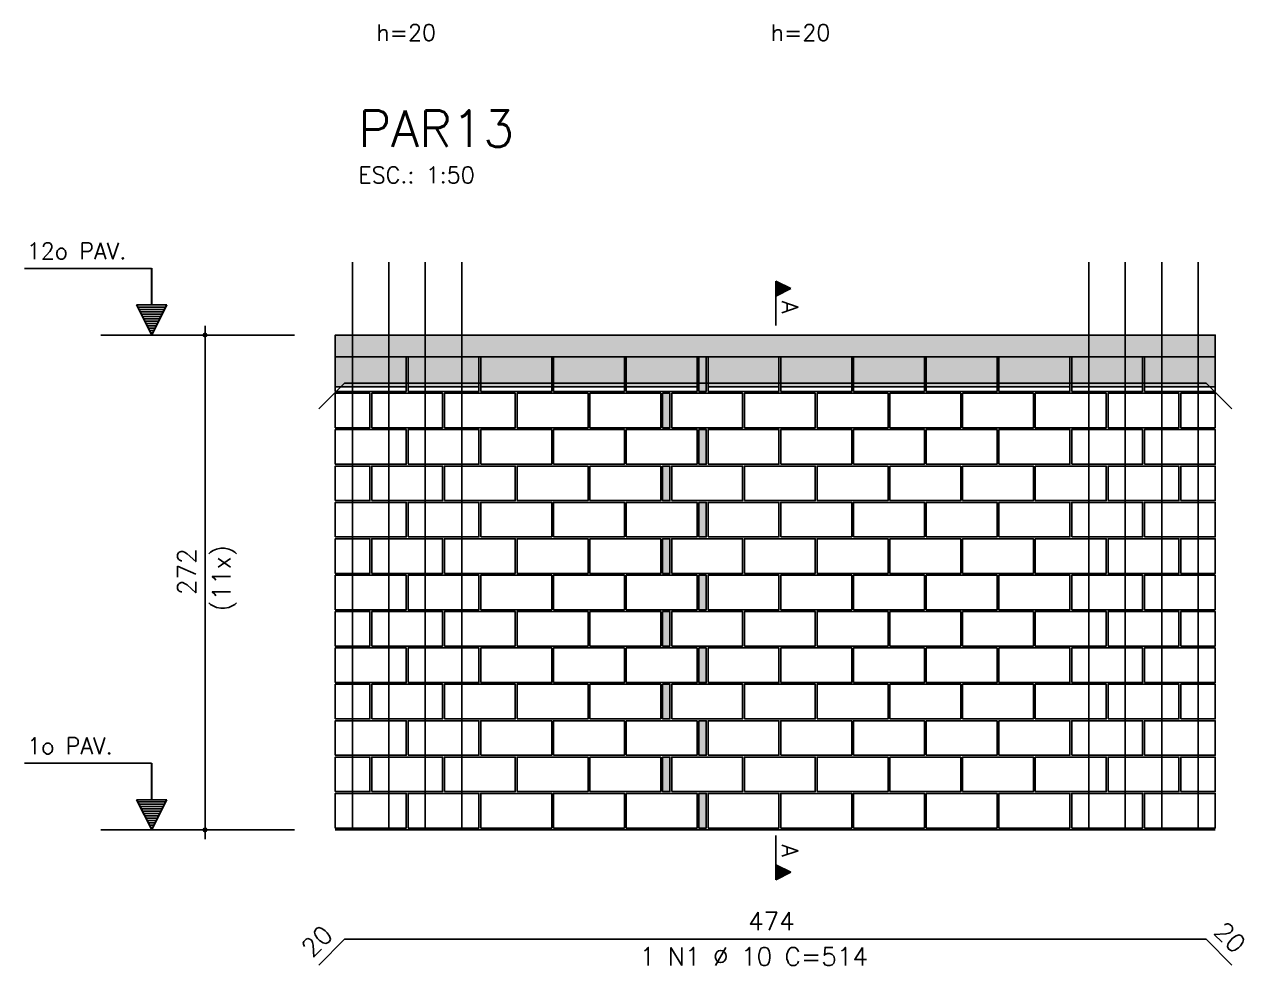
# Model space of a CAD drawing. Extents: x -2 to 121, y -2 to 61.
# Drawn here: x 69.35 to 82.76, y 9.56 to 19.91 of the extents above; entities that cross this region are included whole.
import ezdxf

# ---------------------------------------------------------------- set-up
doc = ezdxf.new("R2010")
doc.units = 0
doc.header["$MEASUREMENT"] = 0
doc.linetypes.add('ESTILO_TQS_0001', pattern=[0.45, 0.3, -0.15])
for name, color, linetype in [('PENA_01', 1, 'CONTINUOUS'), ('PENA_02', 2, 'CONTINUOUS'), ('PENA_03', 3, 'CONTINUOUS'), ('PENA_05', 5, 'CONTINUOUS'), ('PENA_06', 6, 'CONTINUOUS'), ('PENA_09', 254, 'CONTINUOUS'), ('PENA_11', 252, 'CONTINUOUS'), ('PENA_25', 210, 'CONTINUOUS')]:
    doc.layers.add(name, color=color, linetype=linetype)
doc.styles.get("Standard").update_dxf_attribs({"font": 'ROMANS.SHX'})

msp = doc.modelspace()

# ---------------------------------------------------------------- linework, layer by layer
at = {"layer": 'PENA_01', "linetype": 'Continuous'}
for p, q in [((70.187885, 16.492047), (72.318749, 16.492047)), ((70.187885, 11.052047), (72.318749, 11.052047))]:
    msp.add_line(p, q, dxfattribs=at)
at = {"layer": 'PENA_02', "linetype": 'ESTILO_TQS_0001'}
for p, q in [((72.766947, 15.922047), (73.546947, 15.922047)), ((73.566947, 15.922047), (74.346947, 15.922047)), ((74.366947, 15.922047), (75.146947, 15.922047)), ((75.166947, 15.922047), (75.946947, 15.922047)), ((75.966947, 15.922047), (76.746947, 15.922047)), ((76.866947, 15.922047), (77.646947, 15.922047)), ((77.666947, 15.922047), (78.446947, 15.922047)), ((78.466947, 15.922047), (79.246947, 15.922047)), ((79.266947, 15.922047), (80.046947, 15.922047)), ((80.066947, 15.922047), (80.846947, 15.922047)), ((80.866947, 15.922047), (81.646947, 15.922047)), ((81.666947, 15.922047), (82.446947, 15.922047))]:
    msp.add_line(p, q, dxfattribs=at)
at = {"layer": 'PENA_02', "linetype": 'Continuous'}
msp.add_line((72.766947, 11.052047), (82.446947, 11.052047), dxfattribs=at)
for points in [[(72.766241, 16.252047), (82.446947, 16.252047), (82.446947, 16.492047), (72.766241, 16.492047), (72.766241, 16.252047)], [(72.766947, 15.872047), (73.546947, 15.872047), (73.546947, 16.252047), (72.766947, 16.252047), (72.766947, 15.872047)], [(73.566947, 15.872047), (74.346947, 15.872047), (74.346947, 16.252047), (73.566947, 16.252047), (73.566947, 15.872047)], [(74.366947, 15.872047), (75.146947, 15.872047), (75.146947, 16.252047), (74.366947, 16.252047), (74.366947, 15.872047)], [(75.166947, 15.872047), (75.946947, 15.872047), (75.946947, 16.252047), (75.166947, 16.252047), (75.166947, 15.872047)], [(75.966947, 15.872047), (76.746947, 15.872047), (76.746947, 16.252047), (75.966947, 16.252047), (75.966947, 15.872047)], [(76.766947, 15.872047), (76.846947, 15.872047), (76.846947, 16.252047), (76.766947, 16.252047), (76.766947, 15.872047)], [(76.866947, 15.872047), (77.646947, 15.872047), (77.646947, 16.252047), (76.866947, 16.252047), (76.866947, 15.872047)], [(77.666947, 15.872047), (78.446947, 15.872047), (78.446947, 16.252047), (77.666947, 16.252047), (77.666947, 15.872047)], [(78.466947, 15.872047), (79.246947, 15.872047), (79.246947, 16.252047), (78.466947, 16.252047), (78.466947, 15.872047)], [(79.266947, 15.872047), (80.046947, 15.872047), (80.046947, 16.252047), (79.266947, 16.252047), (79.266947, 15.872047)], [(80.066947, 15.872047), (80.846947, 15.872047), (80.846947, 16.252047), (80.066947, 16.252047), (80.066947, 15.872047)], [(80.866947, 15.872047), (81.646947, 15.872047), (81.646947, 16.252047), (80.866947, 16.252047), (80.866947, 15.872047)], [(81.666947, 15.872047), (82.446947, 15.872047), (82.446947, 16.252047), (81.666947, 16.252047), (81.666947, 15.872047)], [(72.766947, 15.472047), (73.146947, 15.472047), (73.146947, 15.852047), (72.766947, 15.852047), (72.766947, 15.472047)], [(73.166947, 15.472047), (73.946947, 15.472047), (73.946947, 15.852047), (73.166947, 15.852047), (73.166947, 15.472047)], [(73.966947, 15.472047), (74.746947, 15.472047), (74.746947, 15.852047), (73.966947, 15.852047), (73.966947, 15.472047)], [(74.766947, 15.472047), (75.546947, 15.472047), (75.546947, 15.852047), (74.766947, 15.852047), (74.766947, 15.472047)], [(75.566947, 15.472047), (76.346947, 15.472047), (76.346947, 15.852047), (75.566947, 15.852047), (75.566947, 15.472047)], [(76.366947, 15.472047), (76.446947, 15.472047), (76.446947, 15.852047), (76.366947, 15.852047), (76.366947, 15.472047)], [(76.466947, 15.472047), (77.246947, 15.472047), (77.246947, 15.852047), (76.466947, 15.852047), (76.466947, 15.472047)], [(77.266947, 15.472047), (78.046947, 15.472047), (78.046947, 15.852047), (77.266947, 15.852047), (77.266947, 15.472047)], [(78.066947, 15.472047), (78.846947, 15.472047), (78.846947, 15.852047), (78.066947, 15.852047), (78.066947, 15.472047)], [(78.866947, 15.472047), (79.646947, 15.472047), (79.646947, 15.852047), (78.866947, 15.852047), (78.866947, 15.472047)], [(79.666947, 15.472047), (80.446947, 15.472047), (80.446947, 15.852047), (79.666947, 15.852047), (79.666947, 15.472047)], [(80.466947, 15.472047), (81.246947, 15.472047), (81.246947, 15.852047), (80.466947, 15.852047), (80.466947, 15.472047)], [(81.266947, 15.472047), (82.046947, 15.472047), (82.046947, 15.852047), (81.266947, 15.852047), (81.266947, 15.472047)], [(82.066947, 15.472047), (82.446947, 15.472047), (82.446947, 15.852047), (82.066947, 15.852047), (82.066947, 15.472047)], [(72.766947, 15.072047), (73.546947, 15.072047), (73.546947, 15.452047), (72.766947, 15.452047), (72.766947, 15.072047)], [(73.566947, 15.072047), (74.346947, 15.072047), (74.346947, 15.452047), (73.566947, 15.452047), (73.566947, 15.072047)], [(74.366947, 15.072047), (75.146947, 15.072047), (75.146947, 15.452047), (74.366947, 15.452047), (74.366947, 15.072047)], [(75.166947, 15.072047), (75.946947, 15.072047), (75.946947, 15.452047), (75.166947, 15.452047), (75.166947, 15.072047)], [(75.966947, 15.072047), (76.746947, 15.072047), (76.746947, 15.452047), (75.966947, 15.452047), (75.966947, 15.072047)], [(76.766947, 15.072047), (76.846947, 15.072047), (76.846947, 15.452047), (76.766947, 15.452047), (76.766947, 15.072047)], [(76.866947, 15.072047), (77.646947, 15.072047), (77.646947, 15.452047), (76.866947, 15.452047), (76.866947, 15.072047)], [(77.666947, 15.072047), (78.446947, 15.072047), (78.446947, 15.452047), (77.666947, 15.452047), (77.666947, 15.072047)], [(78.466947, 15.072047), (79.246947, 15.072047), (79.246947, 15.452047), (78.466947, 15.452047), (78.466947, 15.072047)], [(79.266947, 15.072047), (80.046947, 15.072047), (80.046947, 15.452047), (79.266947, 15.452047), (79.266947, 15.072047)], [(80.066947, 15.072047), (80.846947, 15.072047), (80.846947, 15.452047), (80.066947, 15.452047), (80.066947, 15.072047)], [(80.866947, 15.072047), (81.646947, 15.072047), (81.646947, 15.452047), (80.866947, 15.452047), (80.866947, 15.072047)], [(81.666947, 15.072047), (82.446947, 15.072047), (82.446947, 15.452047), (81.666947, 15.452047), (81.666947, 15.072047)], [(72.766947, 14.672047), (73.146947, 14.672047), (73.146947, 15.052047), (72.766947, 15.052047), (72.766947, 14.672047)], [(73.166947, 14.672047), (73.946947, 14.672047), (73.946947, 15.052047), (73.166947, 15.052047), (73.166947, 14.672047)], [(73.966947, 14.672047), (74.746947, 14.672047), (74.746947, 15.052047), (73.966947, 15.052047), (73.966947, 14.672047)], [(74.766947, 14.672047), (75.546947, 14.672047), (75.546947, 15.052047), (74.766947, 15.052047), (74.766947, 14.672047)], [(75.566947, 14.672047), (76.346947, 14.672047), (76.346947, 15.052047), (75.566947, 15.052047), (75.566947, 14.672047)], [(76.366947, 14.672047), (76.446947, 14.672047), (76.446947, 15.052047), (76.366947, 15.052047), (76.366947, 14.672047)], [(76.466947, 14.672047), (77.246947, 14.672047), (77.246947, 15.052047), (76.466947, 15.052047), (76.466947, 14.672047)], [(77.266947, 14.672047), (78.046947, 14.672047), (78.046947, 15.052047), (77.266947, 15.052047), (77.266947, 14.672047)], [(78.066947, 14.672047), (78.846947, 14.672047), (78.846947, 15.052047), (78.066947, 15.052047), (78.066947, 14.672047)], [(78.866947, 14.672047), (79.646947, 14.672047), (79.646947, 15.052047), (78.866947, 15.052047), (78.866947, 14.672047)], [(79.666947, 14.672047), (80.446947, 14.672047), (80.446947, 15.052047), (79.666947, 15.052047), (79.666947, 14.672047)], [(80.466947, 14.672047), (81.246947, 14.672047), (81.246947, 15.052047), (80.466947, 15.052047), (80.466947, 14.672047)], [(81.266947, 14.672047), (82.046947, 14.672047), (82.046947, 15.052047), (81.266947, 15.052047), (81.266947, 14.672047)], [(82.066947, 14.672047), (82.446947, 14.672047), (82.446947, 15.052047), (82.066947, 15.052047), (82.066947, 14.672047)], [(72.766947, 14.272047), (73.546947, 14.272047), (73.546947, 14.652047), (72.766947, 14.652047), (72.766947, 14.272047)], [(73.566947, 14.272047), (74.346947, 14.272047), (74.346947, 14.652047), (73.566947, 14.652047), (73.566947, 14.272047)], [(74.366947, 14.272047), (75.146947, 14.272047), (75.146947, 14.652047), (74.366947, 14.652047), (74.366947, 14.272047)], [(75.166947, 14.272047), (75.946947, 14.272047), (75.946947, 14.652047), (75.166947, 14.652047), (75.166947, 14.272047)], [(75.966947, 14.272047), (76.746947, 14.272047), (76.746947, 14.652047), (75.966947, 14.652047), (75.966947, 14.272047)], [(76.766947, 14.272047), (76.846947, 14.272047), (76.846947, 14.652047), (76.766947, 14.652047), (76.766947, 14.272047)], [(76.866947, 14.272047), (77.646947, 14.272047), (77.646947, 14.652047), (76.866947, 14.652047), (76.866947, 14.272047)], [(77.666947, 14.272047), (78.446947, 14.272047), (78.446947, 14.652047), (77.666947, 14.652047), (77.666947, 14.272047)], [(78.466947, 14.272047), (79.246947, 14.272047), (79.246947, 14.652047), (78.466947, 14.652047), (78.466947, 14.272047)], [(79.266947, 14.272047), (80.046947, 14.272047), (80.046947, 14.652047), (79.266947, 14.652047), (79.266947, 14.272047)], [(80.066947, 14.272047), (80.846947, 14.272047), (80.846947, 14.652047), (80.066947, 14.652047), (80.066947, 14.272047)], [(80.866947, 14.272047), (81.646947, 14.272047), (81.646947, 14.652047), (80.866947, 14.652047), (80.866947, 14.272047)], [(81.666947, 14.272047), (82.446947, 14.272047), (82.446947, 14.652047), (81.666947, 14.652047), (81.666947, 14.272047)], [(72.766947, 13.872047), (73.146947, 13.872047), (73.146947, 14.252047), (72.766947, 14.252047), (72.766947, 13.872047)], [(73.166947, 13.872047), (73.946947, 13.872047), (73.946947, 14.252047), (73.166947, 14.252047), (73.166947, 13.872047)], [(73.966947, 13.872047), (74.746947, 13.872047), (74.746947, 14.252047), (73.966947, 14.252047), (73.966947, 13.872047)], [(74.766947, 13.872047), (75.546947, 13.872047), (75.546947, 14.252047), (74.766947, 14.252047), (74.766947, 13.872047)], [(75.566947, 13.872047), (76.346947, 13.872047), (76.346947, 14.252047), (75.566947, 14.252047), (75.566947, 13.872047)], [(76.366947, 13.872047), (76.446947, 13.872047), (76.446947, 14.252047), (76.366947, 14.252047), (76.366947, 13.872047)], [(76.466947, 13.872047), (77.246947, 13.872047), (77.246947, 14.252047), (76.466947, 14.252047), (76.466947, 13.872047)], [(77.266947, 13.872047), (78.046947, 13.872047), (78.046947, 14.252047), (77.266947, 14.252047), (77.266947, 13.872047)], [(78.066947, 13.872047), (78.846947, 13.872047), (78.846947, 14.252047), (78.066947, 14.252047), (78.066947, 13.872047)], [(78.866947, 13.872047), (79.646947, 13.872047), (79.646947, 14.252047), (78.866947, 14.252047), (78.866947, 13.872047)], [(79.666947, 13.872047), (80.446947, 13.872047), (80.446947, 14.252047), (79.666947, 14.252047), (79.666947, 13.872047)], [(80.466947, 13.872047), (81.246947, 13.872047), (81.246947, 14.252047), (80.466947, 14.252047), (80.466947, 13.872047)], [(81.266947, 13.872047), (82.046947, 13.872047), (82.046947, 14.252047), (81.266947, 14.252047), (81.266947, 13.872047)], [(82.066947, 13.872047), (82.446947, 13.872047), (82.446947, 14.252047), (82.066947, 14.252047), (82.066947, 13.872047)], [(72.766947, 13.472047), (73.546947, 13.472047), (73.546947, 13.852047), (72.766947, 13.852047), (72.766947, 13.472047)], [(73.566947, 13.472047), (74.346947, 13.472047), (74.346947, 13.852047), (73.566947, 13.852047), (73.566947, 13.472047)], [(74.366947, 13.472047), (75.146947, 13.472047), (75.146947, 13.852047), (74.366947, 13.852047), (74.366947, 13.472047)], [(75.166947, 13.472047), (75.946947, 13.472047), (75.946947, 13.852047), (75.166947, 13.852047), (75.166947, 13.472047)], [(75.966947, 13.472047), (76.746947, 13.472047), (76.746947, 13.852047), (75.966947, 13.852047), (75.966947, 13.472047)], [(76.766947, 13.472047), (76.846947, 13.472047), (76.846947, 13.852047), (76.766947, 13.852047), (76.766947, 13.472047)], [(76.866947, 13.472047), (77.646947, 13.472047), (77.646947, 13.852047), (76.866947, 13.852047), (76.866947, 13.472047)], [(77.666947, 13.472047), (78.446947, 13.472047), (78.446947, 13.852047), (77.666947, 13.852047), (77.666947, 13.472047)], [(78.466947, 13.472047), (79.246947, 13.472047), (79.246947, 13.852047), (78.466947, 13.852047), (78.466947, 13.472047)], [(79.266947, 13.472047), (80.046947, 13.472047), (80.046947, 13.852047), (79.266947, 13.852047), (79.266947, 13.472047)], [(80.066947, 13.472047), (80.846947, 13.472047), (80.846947, 13.852047), (80.066947, 13.852047), (80.066947, 13.472047)], [(80.866947, 13.472047), (81.646947, 13.472047), (81.646947, 13.852047), (80.866947, 13.852047), (80.866947, 13.472047)], [(81.666947, 13.472047), (82.446947, 13.472047), (82.446947, 13.852047), (81.666947, 13.852047), (81.666947, 13.472047)], [(72.766947, 13.072047), (73.146947, 13.072047), (73.146947, 13.452047), (72.766947, 13.452047), (72.766947, 13.072047)], [(73.166947, 13.072047), (73.946947, 13.072047), (73.946947, 13.452047), (73.166947, 13.452047), (73.166947, 13.072047)], [(73.966947, 13.072047), (74.746947, 13.072047), (74.746947, 13.452047), (73.966947, 13.452047), (73.966947, 13.072047)], [(74.766947, 13.072047), (75.546947, 13.072047), (75.546947, 13.452047), (74.766947, 13.452047), (74.766947, 13.072047)], [(75.566947, 13.072047), (76.346947, 13.072047), (76.346947, 13.452047), (75.566947, 13.452047), (75.566947, 13.072047)], [(76.366947, 13.072047), (76.446947, 13.072047), (76.446947, 13.452047), (76.366947, 13.452047), (76.366947, 13.072047)], [(76.466947, 13.072047), (77.246947, 13.072047), (77.246947, 13.452047), (76.466947, 13.452047), (76.466947, 13.072047)], [(77.266947, 13.072047), (78.046947, 13.072047), (78.046947, 13.452047), (77.266947, 13.452047), (77.266947, 13.072047)], [(78.066947, 13.072047), (78.846947, 13.072047), (78.846947, 13.452047), (78.066947, 13.452047), (78.066947, 13.072047)], [(78.866947, 13.072047), (79.646947, 13.072047), (79.646947, 13.452047), (78.866947, 13.452047), (78.866947, 13.072047)], [(79.666947, 13.072047), (80.446947, 13.072047), (80.446947, 13.452047), (79.666947, 13.452047), (79.666947, 13.072047)], [(80.466947, 13.072047), (81.246947, 13.072047), (81.246947, 13.452047), (80.466947, 13.452047), (80.466947, 13.072047)], [(81.266947, 13.072047), (82.046947, 13.072047), (82.046947, 13.452047), (81.266947, 13.452047), (81.266947, 13.072047)], [(82.066947, 13.072047), (82.446947, 13.072047), (82.446947, 13.452047), (82.066947, 13.452047), (82.066947, 13.072047)], [(72.766947, 12.672047), (73.546947, 12.672047), (73.546947, 13.052047), (72.766947, 13.052047), (72.766947, 12.672047)], [(73.566947, 12.672047), (74.346947, 12.672047), (74.346947, 13.052047), (73.566947, 13.052047), (73.566947, 12.672047)], [(74.366947, 12.672047), (75.146947, 12.672047), (75.146947, 13.052047), (74.366947, 13.052047), (74.366947, 12.672047)], [(75.166947, 12.672047), (75.946947, 12.672047), (75.946947, 13.052047), (75.166947, 13.052047), (75.166947, 12.672047)], [(75.966947, 12.672047), (76.746947, 12.672047), (76.746947, 13.052047), (75.966947, 13.052047), (75.966947, 12.672047)], [(76.766947, 12.672047), (76.846947, 12.672047), (76.846947, 13.052047), (76.766947, 13.052047), (76.766947, 12.672047)], [(76.866947, 12.672047), (77.646947, 12.672047), (77.646947, 13.052047), (76.866947, 13.052047), (76.866947, 12.672047)], [(77.666947, 12.672047), (78.446947, 12.672047), (78.446947, 13.052047), (77.666947, 13.052047), (77.666947, 12.672047)], [(78.466947, 12.672047), (79.246947, 12.672047), (79.246947, 13.052047), (78.466947, 13.052047), (78.466947, 12.672047)], [(79.266947, 12.672047), (80.046947, 12.672047), (80.046947, 13.052047), (79.266947, 13.052047), (79.266947, 12.672047)], [(80.066947, 12.672047), (80.846947, 12.672047), (80.846947, 13.052047), (80.066947, 13.052047), (80.066947, 12.672047)], [(80.866947, 12.672047), (81.646947, 12.672047), (81.646947, 13.052047), (80.866947, 13.052047), (80.866947, 12.672047)], [(81.666947, 12.672047), (82.446947, 12.672047), (82.446947, 13.052047), (81.666947, 13.052047), (81.666947, 12.672047)], [(72.766947, 12.272047), (73.146947, 12.272047), (73.146947, 12.652047), (72.766947, 12.652047), (72.766947, 12.272047)], [(73.166947, 12.272047), (73.946947, 12.272047), (73.946947, 12.652047), (73.166947, 12.652047), (73.166947, 12.272047)], [(73.966947, 12.272047), (74.746947, 12.272047), (74.746947, 12.652047), (73.966947, 12.652047), (73.966947, 12.272047)], [(74.766947, 12.272047), (75.546947, 12.272047), (75.546947, 12.652047), (74.766947, 12.652047), (74.766947, 12.272047)], [(75.566947, 12.272047), (76.346947, 12.272047), (76.346947, 12.652047), (75.566947, 12.652047), (75.566947, 12.272047)], [(76.366947, 12.272047), (76.446947, 12.272047), (76.446947, 12.652047), (76.366947, 12.652047), (76.366947, 12.272047)], [(76.466947, 12.272047), (77.246947, 12.272047), (77.246947, 12.652047), (76.466947, 12.652047), (76.466947, 12.272047)], [(77.266947, 12.272047), (78.046947, 12.272047), (78.046947, 12.652047), (77.266947, 12.652047), (77.266947, 12.272047)], [(78.066947, 12.272047), (78.846947, 12.272047), (78.846947, 12.652047), (78.066947, 12.652047), (78.066947, 12.272047)], [(78.866947, 12.272047), (79.646947, 12.272047), (79.646947, 12.652047), (78.866947, 12.652047), (78.866947, 12.272047)], [(79.666947, 12.272047), (80.446947, 12.272047), (80.446947, 12.652047), (79.666947, 12.652047), (79.666947, 12.272047)], [(80.466947, 12.272047), (81.246947, 12.272047), (81.246947, 12.652047), (80.466947, 12.652047), (80.466947, 12.272047)], [(81.266947, 12.272047), (82.046947, 12.272047), (82.046947, 12.652047), (81.266947, 12.652047), (81.266947, 12.272047)], [(82.066947, 12.272047), (82.446947, 12.272047), (82.446947, 12.652047), (82.066947, 12.652047), (82.066947, 12.272047)], [(72.766947, 11.872047), (73.546947, 11.872047), (73.546947, 12.252047), (72.766947, 12.252047), (72.766947, 11.872047)], [(73.566947, 11.872047), (74.346947, 11.872047), (74.346947, 12.252047), (73.566947, 12.252047), (73.566947, 11.872047)], [(74.366947, 11.872047), (75.146947, 11.872047), (75.146947, 12.252047), (74.366947, 12.252047), (74.366947, 11.872047)], [(75.166947, 11.872047), (75.946947, 11.872047), (75.946947, 12.252047), (75.166947, 12.252047), (75.166947, 11.872047)], [(75.966947, 11.872047), (76.746947, 11.872047), (76.746947, 12.252047), (75.966947, 12.252047), (75.966947, 11.872047)], [(76.766947, 11.872047), (76.846947, 11.872047), (76.846947, 12.252047), (76.766947, 12.252047), (76.766947, 11.872047)], [(76.866947, 11.872047), (77.646947, 11.872047), (77.646947, 12.252047), (76.866947, 12.252047), (76.866947, 11.872047)], [(77.666947, 11.872047), (78.446947, 11.872047), (78.446947, 12.252047), (77.666947, 12.252047), (77.666947, 11.872047)], [(78.466947, 11.872047), (79.246947, 11.872047), (79.246947, 12.252047), (78.466947, 12.252047), (78.466947, 11.872047)], [(79.266947, 11.872047), (80.046947, 11.872047), (80.046947, 12.252047), (79.266947, 12.252047), (79.266947, 11.872047)], [(80.066947, 11.872047), (80.846947, 11.872047), (80.846947, 12.252047), (80.066947, 12.252047), (80.066947, 11.872047)], [(80.866947, 11.872047), (81.646947, 11.872047), (81.646947, 12.252047), (80.866947, 12.252047), (80.866947, 11.872047)], [(81.666947, 11.872047), (82.446947, 11.872047), (82.446947, 12.252047), (81.666947, 12.252047), (81.666947, 11.872047)], [(72.766947, 11.472047), (73.146947, 11.472047), (73.146947, 11.852047), (72.766947, 11.852047), (72.766947, 11.472047)], [(73.166947, 11.472047), (73.946947, 11.472047), (73.946947, 11.852047), (73.166947, 11.852047), (73.166947, 11.472047)], [(73.966947, 11.472047), (74.746947, 11.472047), (74.746947, 11.852047), (73.966947, 11.852047), (73.966947, 11.472047)], [(74.766947, 11.472047), (75.546947, 11.472047), (75.546947, 11.852047), (74.766947, 11.852047), (74.766947, 11.472047)], [(75.566947, 11.472047), (76.346947, 11.472047), (76.346947, 11.852047), (75.566947, 11.852047), (75.566947, 11.472047)], [(76.366947, 11.472047), (76.446947, 11.472047), (76.446947, 11.852047), (76.366947, 11.852047), (76.366947, 11.472047)], [(76.466947, 11.472047), (77.246947, 11.472047), (77.246947, 11.852047), (76.466947, 11.852047), (76.466947, 11.472047)], [(77.266947, 11.472047), (78.046947, 11.472047), (78.046947, 11.852047), (77.266947, 11.852047), (77.266947, 11.472047)], [(78.066947, 11.472047), (78.846947, 11.472047), (78.846947, 11.852047), (78.066947, 11.852047), (78.066947, 11.472047)], [(78.866947, 11.472047), (79.646947, 11.472047), (79.646947, 11.852047), (78.866947, 11.852047), (78.866947, 11.472047)], [(79.666947, 11.472047), (80.446947, 11.472047), (80.446947, 11.852047), (79.666947, 11.852047), (79.666947, 11.472047)], [(80.466947, 11.472047), (81.246947, 11.472047), (81.246947, 11.852047), (80.466947, 11.852047), (80.466947, 11.472047)], [(81.266947, 11.472047), (82.046947, 11.472047), (82.046947, 11.852047), (81.266947, 11.852047), (81.266947, 11.472047)], [(82.066947, 11.472047), (82.446947, 11.472047), (82.446947, 11.852047), (82.066947, 11.852047), (82.066947, 11.472047)], [(72.766947, 11.072047), (73.546947, 11.072047), (73.546947, 11.452047), (72.766947, 11.452047), (72.766947, 11.072047)], [(73.566947, 11.072047), (74.346947, 11.072047), (74.346947, 11.452047), (73.566947, 11.452047), (73.566947, 11.072047)], [(74.366947, 11.072047), (75.146947, 11.072047), (75.146947, 11.452047), (74.366947, 11.452047), (74.366947, 11.072047)], [(75.166947, 11.072047), (75.946947, 11.072047), (75.946947, 11.452047), (75.166947, 11.452047), (75.166947, 11.072047)], [(75.966947, 11.072047), (76.746947, 11.072047), (76.746947, 11.452047), (75.966947, 11.452047), (75.966947, 11.072047)], [(76.766947, 11.072047), (76.846947, 11.072047), (76.846947, 11.452047), (76.766947, 11.452047), (76.766947, 11.072047)], [(76.866947, 11.072047), (77.646947, 11.072047), (77.646947, 11.452047), (76.866947, 11.452047), (76.866947, 11.072047)], [(77.666947, 11.072047), (78.446947, 11.072047), (78.446947, 11.452047), (77.666947, 11.452047), (77.666947, 11.072047)], [(78.466947, 11.072047), (79.246947, 11.072047), (79.246947, 11.452047), (78.466947, 11.452047), (78.466947, 11.072047)], [(79.266947, 11.072047), (80.046947, 11.072047), (80.046947, 11.452047), (79.266947, 11.452047), (79.266947, 11.072047)], [(80.066947, 11.072047), (80.846947, 11.072047), (80.846947, 11.452047), (80.066947, 11.452047), (80.066947, 11.072047)], [(80.866947, 11.072047), (81.646947, 11.072047), (81.646947, 11.452047), (80.866947, 11.452047), (80.866947, 11.072047)], [(81.666947, 11.072047), (82.446947, 11.072047), (82.446947, 11.452047), (81.666947, 11.452047), (81.666947, 11.072047)]]:
    msp.add_lwpolyline(points, dxfattribs=at)
for centre, radius in [((71.334031, 16.492047), 0.02), ((71.334031, 16.492047), 0.01), ((71.334031, 11.052047), 0.02), ((71.334031, 11.052047), 0.01)]:
    msp.add_circle(centre, radius, dxfattribs=at)
at = {"layer": 'PENA_03', "linetype": 'Continuous'}
for p, q in [((70.746884, 17.223913), (69.346884, 17.223913)), ((70.746884, 16.823913), (70.746884, 17.223913)), ((70.748284, 16.823913), (70.748284, 17.225313)), ((77.611185, 16.598654), (77.611185, 17.085036)), ((77.611185, 17.085036), (77.777118, 17.00207)), ((77.61188, 17.083908), (77.775557, 17.00207)), ((77.611881, 17.083908), (77.611881, 16.920231)), ((77.623949, 17.078654), (77.623949, 16.925485)), ((77.636713, 17.072272), (77.636713, 16.931867)), ((77.649477, 17.06589), (77.649477, 16.938249)), ((77.662241, 17.059508), (77.662241, 16.944631)), ((77.675005, 17.053126), (77.675005, 16.951013)), ((77.687769, 17.046744), (77.687769, 16.957395)), ((77.700533, 17.040362), (77.700533, 16.963777)), ((77.713297, 17.03398), (77.713297, 16.970159)), ((77.777118, 17.00207), (77.61188, 16.919451)), ((77.775557, 17.00207), (77.611881, 16.920231)), ((77.611881, 16.919451), (77.611881, 16.598654)), ((77.726061, 17.027598), (77.726061, 16.976541)), ((77.738825, 17.021216), (77.738825, 16.982923)), ((77.75159, 17.014834), (77.75159, 16.989305)), ((77.764354, 17.008452), (77.764354, 16.995688)), ((70.747584, 16.492047), (70.581651, 16.823913)), ((70.581651, 16.823913), (70.746884, 16.823913)), ((70.747584, 16.49517), (70.583907, 16.822522)), ((70.91126, 16.822522), (70.583907, 16.822522)), ((70.900753, 16.798385), (70.594414, 16.798385)), ((70.887989, 16.772857), (70.607179, 16.772857)), ((70.913517, 16.823913), (70.747584, 16.492047)), ((70.91126, 16.822523), (70.747584, 16.495169)), ((70.748284, 16.823913), (70.913517, 16.823913)), ((70.875225, 16.747329), (70.619943, 16.747329)), ((70.86246, 16.721801), (70.632707, 16.721801)), ((70.849696, 16.696272), (70.645471, 16.696272)), ((70.836932, 16.670744), (70.658235, 16.670744)), ((70.824168, 16.645216), (70.670999, 16.645216)), ((70.811404, 16.619688), (70.683763, 16.619688)), ((70.79864, 16.59416), (70.696527, 16.59416)), ((70.785876, 16.568632), (70.709291, 16.568632)), ((70.773112, 16.543103), (70.722055, 16.543103)), ((70.760348, 16.517575), (70.73482, 16.517575)), ((71.334031, 10.951515), (71.334031, 16.592047)), ((70.746884, 11.783913), (69.346884, 11.783913)), ((70.746884, 11.383913), (70.746884, 11.783913)), ((70.748284, 11.383913), (70.748284, 11.785313)), ((70.747584, 11.052047), (70.581651, 11.383913)), ((70.581651, 11.383913), (70.746884, 11.383913)), ((70.747584, 11.05517), (70.583907, 11.382522)), ((70.91126, 11.382522), (70.583907, 11.382522)), ((70.900753, 11.358385), (70.594414, 11.358385)), ((70.887989, 11.332857), (70.607179, 11.332857)), ((70.875225, 11.307329), (70.619943, 11.307329)), ((70.86246, 11.281801), (70.632707, 11.281801)), ((70.913517, 11.383913), (70.747584, 11.052047)), ((70.91126, 11.382523), (70.747584, 11.055169)), ((70.748284, 11.383913), (70.913517, 11.383913)), ((70.849696, 11.256272), (70.645471, 11.256272)), ((70.836932, 11.230744), (70.658235, 11.230744)), ((70.824168, 11.205216), (70.670999, 11.205216)), ((70.811404, 11.179688), (70.683763, 11.179688)), ((70.79864, 11.15416), (70.696527, 11.15416)), ((70.785876, 11.128632), (70.709291, 11.128632)), ((70.773112, 11.103103), (70.722055, 11.103103)), ((70.760348, 11.077575), (70.73482, 11.077575)), ((77.611185, 10.989124), (77.611185, 10.502742)), ((77.611881, 10.668327), (77.611881, 10.989124)), ((77.777118, 10.585708), (77.61188, 10.668327)), ((77.611881, 10.50387), (77.611881, 10.667547)), ((77.775557, 10.585708), (77.611881, 10.667547)), ((77.623949, 10.509124), (77.623949, 10.662293)), ((77.636713, 10.515506), (77.636713, 10.655911)), ((77.649477, 10.521888), (77.649477, 10.649529)), ((77.662241, 10.52827), (77.662241, 10.643147)), ((77.675005, 10.534652), (77.675005, 10.636765)), ((77.687769, 10.541034), (77.687769, 10.630383)), ((77.700533, 10.547416), (77.700533, 10.624001)), ((77.713297, 10.553798), (77.713297, 10.617619)), ((77.726061, 10.56018), (77.726061, 10.611237)), ((77.738825, 10.566562), (77.738825, 10.604855)), ((77.75159, 10.572944), (77.75159, 10.598473)), ((77.611185, 10.502742), (77.777118, 10.585708)), ((77.61188, 10.50387), (77.775557, 10.585708)), ((77.764354, 10.579326), (77.764354, 10.59209))]:
    msp.add_line(p, q, dxfattribs=at)
at = {"layer": 'PENA_05', "linetype": 'Continuous'}
for p, q in [((72.584104, 15.67891), (72.866947, 15.961753)), ((72.866947, 15.961753), (82.346777, 15.962102)), ((82.346777, 15.962102), (82.629619, 15.679259)), ((72.584104, 9.565909), (72.866947, 9.848752)), ((72.866947, 9.848752), (82.346777, 9.849101)), ((82.346777, 9.849101), (82.629619, 9.566258))]:
    msp.add_line(p, q, dxfattribs=at)
for points in [[(72.956947, 17.292047), (72.956947, 11.052047)], [(73.356947, 17.292047), (73.356947, 11.052047)], [(73.756947, 17.292047), (73.756947, 11.052047)], [(74.156947, 17.292047), (74.156947, 11.052047)], [(81.056947, 17.292047), (81.056947, 11.052047)], [(81.456947, 17.292047), (81.456947, 11.052047)], [(81.856947, 17.292047), (81.856947, 11.052047)], [(82.256947, 17.292047), (82.256947, 11.052047)]]:
    msp.add_lwpolyline(points, dxfattribs=at)
at = {"layer": 'PENA_09', "linetype": 'Continuous'}
for points in [[(72.766947, 15.922047), (72.766947, 16.252047), (73.546947, 16.252047), (73.546947, 15.922047), (72.766947, 15.922047)], [(73.566947, 15.922047), (73.566947, 16.252047), (74.346947, 16.252047), (74.346947, 15.922047), (73.566947, 15.922047)], [(74.366947, 15.922047), (74.366947, 16.252047), (75.146947, 16.252047), (75.146947, 15.922047), (74.366947, 15.922047)], [(75.166947, 15.922047), (75.166947, 16.252047), (75.946947, 16.252047), (75.946947, 15.922047), (75.166947, 15.922047)], [(75.966947, 15.922047), (75.966947, 16.252047), (76.746947, 16.252047), (76.746947, 15.922047), (75.966947, 15.922047)], [(76.866947, 15.922047), (76.866947, 16.252047), (77.646947, 16.252047), (77.646947, 15.922047), (76.866947, 15.922047)], [(77.666947, 15.922047), (77.666947, 16.252047), (78.446947, 16.252047), (78.446947, 15.922047), (77.666947, 15.922047)], [(78.466947, 15.922047), (78.466947, 16.252047), (79.246947, 16.252047), (79.246947, 15.922047), (78.466947, 15.922047)], [(79.266947, 15.922047), (79.266947, 16.252047), (80.046947, 16.252047), (80.046947, 15.922047), (79.266947, 15.922047)], [(80.066947, 15.922047), (80.066947, 16.252047), (80.846947, 16.252047), (80.846947, 15.922047), (80.066947, 15.922047)], [(80.866947, 15.922047), (80.866947, 16.252047), (81.646947, 16.252047), (81.646947, 15.922047), (80.866947, 15.922047)], [(81.666947, 15.922047), (81.666947, 16.252047), (82.446947, 16.252047), (82.446947, 15.922047), (81.666947, 15.922047)]]:
    msp.add_lwpolyline(points, dxfattribs=at)
for points in [[(72.766947, 15.922047), (72.766947, 16.252047), (73.546947, 16.252047)], [(72.766947, 15.922047), (73.546947, 16.252047), (73.546947, 15.922047)], [(73.566947, 15.922047), (73.566947, 16.252047), (74.346947, 16.252047)], [(73.566947, 15.922047), (74.346947, 16.252047), (74.346947, 15.922047)], [(74.366947, 15.922047), (74.366947, 16.252047), (75.146947, 16.252047)], [(74.366947, 15.922047), (75.146947, 16.252047), (75.146947, 15.922047)], [(75.166947, 15.922047), (75.166947, 16.252047), (75.946947, 16.252047)], [(75.166947, 15.922047), (75.946947, 16.252047), (75.946947, 15.922047)], [(75.966947, 15.922047), (75.966947, 16.252047), (76.746947, 16.252047)], [(75.966947, 15.922047), (76.746947, 16.252047), (76.746947, 15.922047)], [(76.866947, 15.922047), (76.866947, 16.252047), (77.646947, 16.252047)], [(76.866947, 15.922047), (77.646947, 16.252047), (77.646947, 15.922047)], [(77.666947, 15.922047), (77.666947, 16.252047), (78.446947, 16.252047)], [(77.666947, 15.922047), (78.446947, 16.252047), (78.446947, 15.922047)], [(78.466947, 15.922047), (78.466947, 16.252047), (79.246947, 16.252047)], [(78.466947, 15.922047), (79.246947, 16.252047), (79.246947, 15.922047)], [(79.266947, 15.922047), (79.266947, 16.252047), (80.046947, 16.252047)], [(79.266947, 15.922047), (80.046947, 16.252047), (80.046947, 15.922047)], [(80.066947, 15.922047), (80.066947, 16.252047), (80.846947, 16.252047)], [(80.066947, 15.922047), (80.846947, 16.252047), (80.846947, 15.922047)], [(80.866947, 15.922047), (80.866947, 16.252047), (81.646947, 16.252047)], [(80.866947, 15.922047), (81.646947, 16.252047), (81.646947, 15.922047)], [(81.666947, 15.922047), (81.666947, 16.252047), (82.446947, 16.252047)], [(81.666947, 15.922047), (82.446947, 16.252047), (82.446947, 15.922047)], [(72.766947, 15.922047), (73.546947, 15.922047), (72.766947, 15.922047)], [(73.566947, 15.922047), (74.346947, 15.922047), (73.566947, 15.922047)], [(74.366947, 15.922047), (75.146947, 15.922047), (74.366947, 15.922047)], [(75.166947, 15.922047), (75.946947, 15.922047), (75.166947, 15.922047)], [(75.966947, 15.922047), (76.746947, 15.922047), (75.966947, 15.922047)], [(76.866947, 15.922047), (77.646947, 15.922047), (76.866947, 15.922047)], [(77.666947, 15.922047), (78.446947, 15.922047), (77.666947, 15.922047)], [(78.466947, 15.922047), (79.246947, 15.922047), (78.466947, 15.922047)], [(79.266947, 15.922047), (80.046947, 15.922047), (79.266947, 15.922047)], [(80.066947, 15.922047), (80.846947, 15.922047), (80.066947, 15.922047)], [(80.866947, 15.922047), (81.646947, 15.922047), (80.866947, 15.922047)], [(81.666947, 15.922047), (82.446947, 15.922047), (81.666947, 15.922047)]]:
    msp.add_solid(points, dxfattribs=at)
at = {"layer": 'PENA_11', "linetype": 'Continuous'}
for points in [[(72.766241, 16.252047), (82.446947, 16.252047), (82.446947, 16.492047)], [(72.766241, 16.252047), (82.446947, 16.492047), (72.766241, 16.492047)], [(72.766241, 16.252047), (72.766241, 16.492047), (72.766241, 16.252047)]]:
    msp.add_solid(points, dxfattribs=at)
at = {"layer": 'PENA_25', "linetype": 'Continuous'}
for points in [[(76.846947, 16.252047), (76.766947, 16.252047), (76.766947, 15.872047), (76.846947, 15.872047), (76.846947, 16.252047)], [(76.446947, 15.852047), (76.366947, 15.852047), (76.366947, 15.472047), (76.446947, 15.472047), (76.446947, 15.852047)], [(76.846947, 15.452047), (76.766947, 15.452047), (76.766947, 15.072047), (76.846947, 15.072047), (76.846947, 15.452047)], [(76.446947, 15.052047), (76.366947, 15.052047), (76.366947, 14.672047), (76.446947, 14.672047), (76.446947, 15.052047)], [(76.846947, 14.652047), (76.766947, 14.652047), (76.766947, 14.272047), (76.846947, 14.272047), (76.846947, 14.652047)], [(76.446947, 14.252047), (76.366947, 14.252047), (76.366947, 13.872047), (76.446947, 13.872047), (76.446947, 14.252047)], [(76.846947, 13.852047), (76.766947, 13.852047), (76.766947, 13.472047), (76.846947, 13.472047), (76.846947, 13.852047)], [(76.446947, 13.452047), (76.366947, 13.452047), (76.366947, 13.072047), (76.446947, 13.072047), (76.446947, 13.452047)], [(76.846947, 13.052047), (76.766947, 13.052047), (76.766947, 12.672047), (76.846947, 12.672047), (76.846947, 13.052047)], [(76.446947, 12.652047), (76.366947, 12.652047), (76.366947, 12.272047), (76.446947, 12.272047), (76.446947, 12.652047)], [(76.846947, 12.252047), (76.766947, 12.252047), (76.766947, 11.872047), (76.846947, 11.872047), (76.846947, 12.252047)], [(76.446947, 11.852047), (76.366947, 11.852047), (76.366947, 11.472047), (76.446947, 11.472047), (76.446947, 11.852047)], [(76.846947, 11.452047), (76.766947, 11.452047), (76.766947, 11.072047), (76.846947, 11.072047), (76.846947, 11.452047)]]:
    msp.add_lwpolyline(points, dxfattribs=at)
for points in [[(76.846947, 16.252047), (76.766947, 16.252047), (76.766947, 15.872047)], [(76.846947, 16.252047), (76.766947, 15.872047), (76.846947, 15.872047)], [(76.846947, 16.252047), (76.846947, 15.872047), (76.846947, 16.252047)], [(76.446947, 15.852047), (76.366947, 15.852047), (76.366947, 15.472047)], [(76.446947, 15.852047), (76.366947, 15.472047), (76.446947, 15.472047)], [(76.446947, 15.852047), (76.446947, 15.472047), (76.446947, 15.852047)], [(76.846947, 15.452047), (76.766947, 15.452047), (76.766947, 15.072047)], [(76.846947, 15.452047), (76.766947, 15.072047), (76.846947, 15.072047)], [(76.846947, 15.452047), (76.846947, 15.072047), (76.846947, 15.452047)], [(76.446947, 15.052047), (76.366947, 15.052047), (76.366947, 14.672047)], [(76.446947, 15.052047), (76.366947, 14.672047), (76.446947, 14.672047)], [(76.446947, 15.052047), (76.446947, 14.672047), (76.446947, 15.052047)], [(76.846947, 14.652047), (76.766947, 14.652047), (76.766947, 14.272047)], [(76.846947, 14.652047), (76.766947, 14.272047), (76.846947, 14.272047)], [(76.846947, 14.652047), (76.846947, 14.272047), (76.846947, 14.652047)], [(76.446947, 14.252047), (76.366947, 14.252047), (76.366947, 13.872047)], [(76.446947, 14.252047), (76.366947, 13.872047), (76.446947, 13.872047)], [(76.446947, 14.252047), (76.446947, 13.872047), (76.446947, 14.252047)], [(76.846947, 13.852047), (76.766947, 13.852047), (76.766947, 13.472047)], [(76.846947, 13.852047), (76.766947, 13.472047), (76.846947, 13.472047)], [(76.846947, 13.852047), (76.846947, 13.472047), (76.846947, 13.852047)], [(76.446947, 13.452047), (76.366947, 13.452047), (76.366947, 13.072047)], [(76.446947, 13.452047), (76.366947, 13.072047), (76.446947, 13.072047)], [(76.446947, 13.452047), (76.446947, 13.072047), (76.446947, 13.452047)], [(76.846947, 13.052047), (76.766947, 13.052047), (76.766947, 12.672047)], [(76.846947, 13.052047), (76.766947, 12.672047), (76.846947, 12.672047)], [(76.846947, 13.052047), (76.846947, 12.672047), (76.846947, 13.052047)], [(76.446947, 12.652047), (76.366947, 12.652047), (76.366947, 12.272047)], [(76.446947, 12.652047), (76.366947, 12.272047), (76.446947, 12.272047)], [(76.446947, 12.652047), (76.446947, 12.272047), (76.446947, 12.652047)], [(76.846947, 12.252047), (76.766947, 12.252047), (76.766947, 11.872047)], [(76.846947, 12.252047), (76.766947, 11.872047), (76.846947, 11.872047)], [(76.846947, 12.252047), (76.846947, 11.872047), (76.846947, 12.252047)], [(76.446947, 11.852047), (76.366947, 11.852047), (76.366947, 11.472047)], [(76.446947, 11.852047), (76.366947, 11.472047), (76.446947, 11.472047)], [(76.446947, 11.852047), (76.446947, 11.472047), (76.446947, 11.852047)], [(76.846947, 11.452047), (76.766947, 11.452047), (76.766947, 11.072047)], [(76.846947, 11.452047), (76.766947, 11.072047), (76.846947, 11.072047)], [(76.846947, 11.452047), (76.846947, 11.072047), (76.846947, 11.452047)]]:
    msp.add_solid(points, dxfattribs=at)

# ---------------------------------------------------------------- texts
at = {"layer": 'PENA_03', "linetype": 'Continuous'}
for s, height, p in [('h=20', 0.18, (73.218593, 19.727035)), ('h=20', 0.18, (77.556773, 19.727035)), ('ESC.: 1:50', 0.18, (73.020709, 18.162047)), ('12o PAV.', 0.18, (69.37259, 17.325786)), ('1o PAV.', 0.18, (69.377156, 11.885786)), ('1 N1 %%c 10 C=514', 0.2, (76.11506, 9.559778))]:
    msp.add_text(s, height=height, dxfattribs=at).set_placement(p)
for s, height, rotation, p in [('A', 0.18, 270, (77.678214, 16.866637)), ('272', 0.2, 90, (71.231727, 13.633445)), ('(11x)', 0.2, 90, (71.613488, 13.453274)), ('A', 0.18, 270, (77.678214, 10.89257)), ('474', 0.2, 0.002109, (77.306858, 9.948915)), ('20', 0.2, 45, (72.513393, 9.636619)), ('20', 0.2, 315, (82.417487, 9.919811))]:
    msp.add_text(s, height=height, rotation=rotation, dxfattribs=at).set_placement(p)
at = {"layer": 'PENA_06', "linetype": 'Continuous'}
msp.add_text('PAR13', height=0.4, dxfattribs=at).set_placement((73.020709, 18.562047))

doc.saveas('drawing.dxf')
